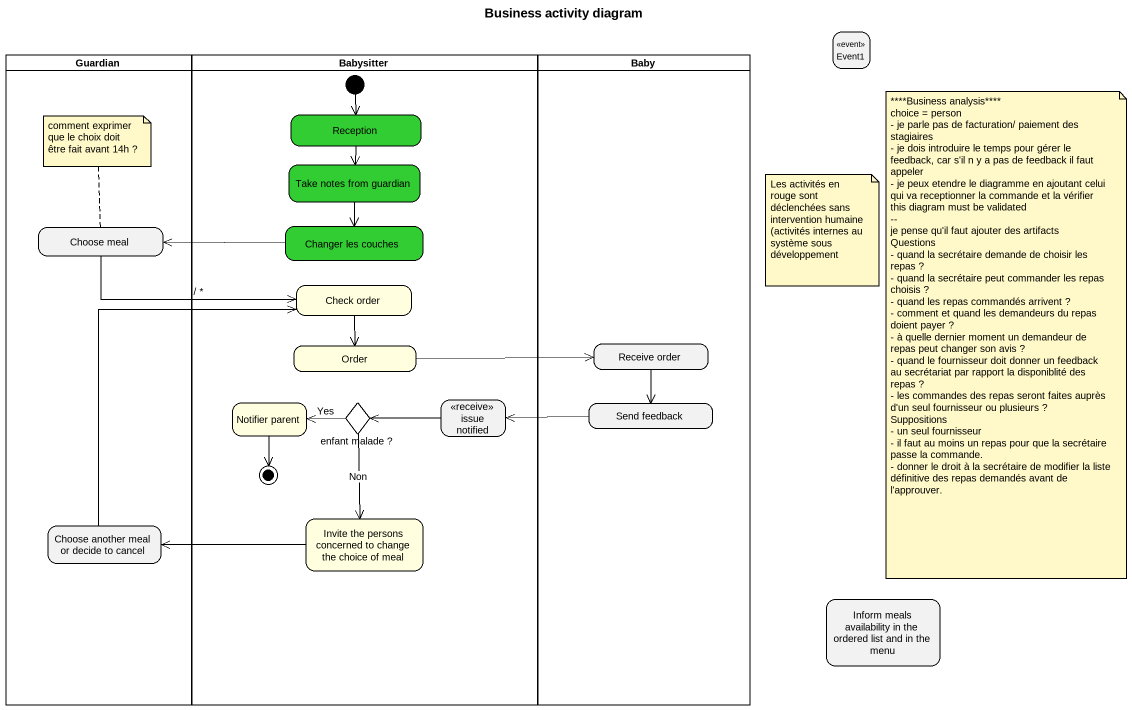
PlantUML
@startuml
title Business activity diagram
hide empty description
state Event1 <<event>>
state Guardian <<partition>> {
  state "Choose meal" as Choose_meal
  state "Choose another meal or decide to cancel" as Choose_another_meal_or
}
state Babysitter <<partition>> {
  state Reception #32CD32
  state "Take notes from guardian" as Take_notes_from_guardian #32CD32
  state "Changer les couches" as Changer_les_couches #32CD32
  state "Check order" as Check_order #FFFFE0
  state Order #FFFFE0
  state "Notifier parent" as Notifier_parent #FFFFE0
  state "enfant malade ?" as enfant_malade <<choice>>
  state "issue notified" as issue_notified <<receive>>
  state "Invite the persons concerned to change the choice of meal" as Invite_the_persons #FFFFE0
  [*] --> Reception
  Notifier_parent --> [*]
}
state Baby <<partition>> {
  state "Receive order" as Receive_order
  state "Send feedback" as Send_feedback
}
state "Inform meals availability in the ordered list and in the menu" as Inform_meals_availability
Reception --> Take_notes_from_guardian
Take_notes_from_guardian --> Changer_les_couches
Choose_meal -right-> Check_order : / *
Changer_les_couches -left-> Choose_meal
Check_order --> Order
Order -right-> Receive_order
Receive_order --> Send_feedback
enfant_malade -left-> Notifier_parent : Yes
enfant_malade --> Invite_the_persons : Non
issue_notified -left-> enfant_malade
Send_feedback -left-> issue_notified
Choose_another_meal_or -up-> Check_order
Invite_the_persons -left-> Choose_another_meal_or
note top of Choose_meal : comment exprimer que le choix doit être fait avant 14h ?
note as N2
  ~**~**Business analysis~**~**
  choice = person
  - je parle pas de facturation/ paiement des stagiaires
  - je dois introduire le temps pour gérer le feedback, car s'il n y a pas de feedback il faut appeler
  - je peux etendre le diagramme en ajoutant celui qui va receptionner la commande et la vérifier
  this diagram must be validated
  ~--
  je pense qu'il faut ajouter des artifacts
  Questions
  - quand la secrétaire demande de choisir les repas ?
  - quand la secrétaire peut commander les repas choisis ?
  - quand les repas commandés arrivent ?
  - comment et quand les demandeurs du repas doient payer ?
  - à quelle dernier moment un demandeur de repas peut changer son avis ?
  - quand le fournisseur doit donner un feedback au secrétariat par rapport la disponiblité des repas ?
  - les commandes des repas seront faites auprès d'un seul fournisseur ou plusieurs ?
  Suppositions
  - un seul fournisseur
  - il faut au moins un repas pour que la secrétaire passe la commande.
  - donner le droit à la secrétaire de modifier la liste définitive des repas demandés avant de l'approuver.
end note
note as N3
  Les activités en rouge sont déclenchées sans intervention humaine (activités internes au système sous développement
end note
@enduml
